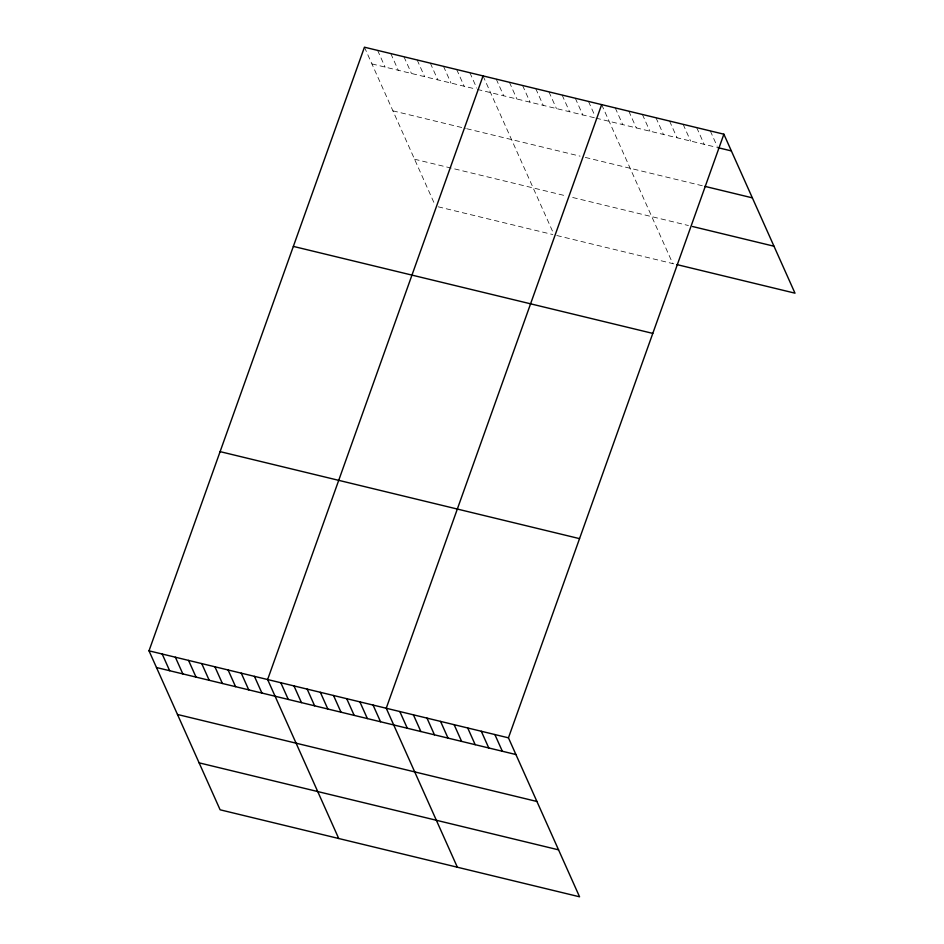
<?xml version="1.0" encoding="UTF-8"?>
<svg xmlns="http://www.w3.org/2000/svg" width="944" height="944" viewBox="0 0 944 944"><rect width="100%" height="100%" fill="white"/><g stroke="black" fill="none" stroke-linecap="round" stroke-linejoin="round"><path stroke-width="0.71" stroke-dasharray="4.72 3.54" d="M371.912 63.897L476.024 89.102M477.345 89.42L594.649 117.811M595.959 118.13L716.413 147.288M392.916 110.849L465.404 128.396M466.714 128.714L580.064 156.149M585.327 157.424L703.469 186.027M414.546 159.217L566.117 195.904M572.701 197.497L688.436 225.522M438.181 206.807L552.842 234.56M556.795 235.516L675.491 264.249M710.301 130.921L717.192 146.332M696.719 127.629L704.189 144.338M683.137 124.348L690.619 141.045M669.567 121.056L677.037 137.765M655.986 117.776L663.455 134.473M642.404 114.484L649.873 131.181M628.822 111.191L636.303 127.9M615.252 107.911L622.721 124.608M601.67 104.619L672.777 263.588M588.49 101.433L594.814 115.569M575.309 98.247L582.778 114.944M562.128 95.049L569.598 111.758M548.948 91.863L556.429 108.56M535.767 88.677L543.248 105.374M522.598 85.479L530.068 102.188M509.418 82.293L516.887 98.99M496.237 79.107L503.707 95.804M483.057 75.909L553.585 233.581M469.876 72.723L476.767 88.134M456.695 69.526L464.165 86.234M443.515 66.34L450.984 83.048M430.334 63.154L437.804 79.851M417.154 59.956L424.635 76.665M403.973 56.77L411.454 73.479M390.804 53.584L398.274 70.281M377.624 50.386L385.093 67.095M364.443 47.2L434.972 204.86"/><path stroke-width="1.42" d="M723.883 134.201L508.45 737.83L579.557 896.8L220.117 809.799L149.01 650.829L364.443 47.2L723.883 134.201L794.99 293.171L676.848 264.58M483.057 75.909L267.624 679.538L338.731 838.508M601.67 104.619L386.238 708.248L457.356 867.217M717.77 147.618L731.352 150.91M704.826 186.346L752.356 197.851M692.518 226.501L773.986 246.219M293.348 246.396L652.788 333.397M220.105 451.633L579.545 538.635M149.01 650.829L508.45 737.83M156.48 667.526L515.92 754.539M177.484 714.478L536.924 801.48M199.125 762.846L558.565 849.848M494.868 734.55L502.338 751.247M481.298 731.258L488.768 747.967M467.717 727.977L475.186 744.674M454.135 724.685L461.604 741.382M440.553 721.393L448.022 738.102M426.983 718.113L434.452 734.81M413.401 714.82L420.871 731.529M399.819 711.54L407.289 728.237M373.057 705.062L380.538 721.759M359.888 701.876L367.358 718.573M346.708 698.678L354.177 715.387M333.527 695.492L340.996 712.189M320.346 692.294L327.816 709.003M307.166 689.108L314.635 705.817M293.985 685.922L301.455 702.619M280.805 682.724L288.274 699.433M254.443 676.352L261.913 693.049M241.263 673.155L248.744 689.863M228.094 669.969L235.563 686.666M214.913 666.783L222.383 683.48M201.733 663.585L209.202 680.294M188.552 660.399L196.022 677.096M175.372 657.213L182.841 673.91M162.191 654.015L169.66 670.724"/></g></svg>
